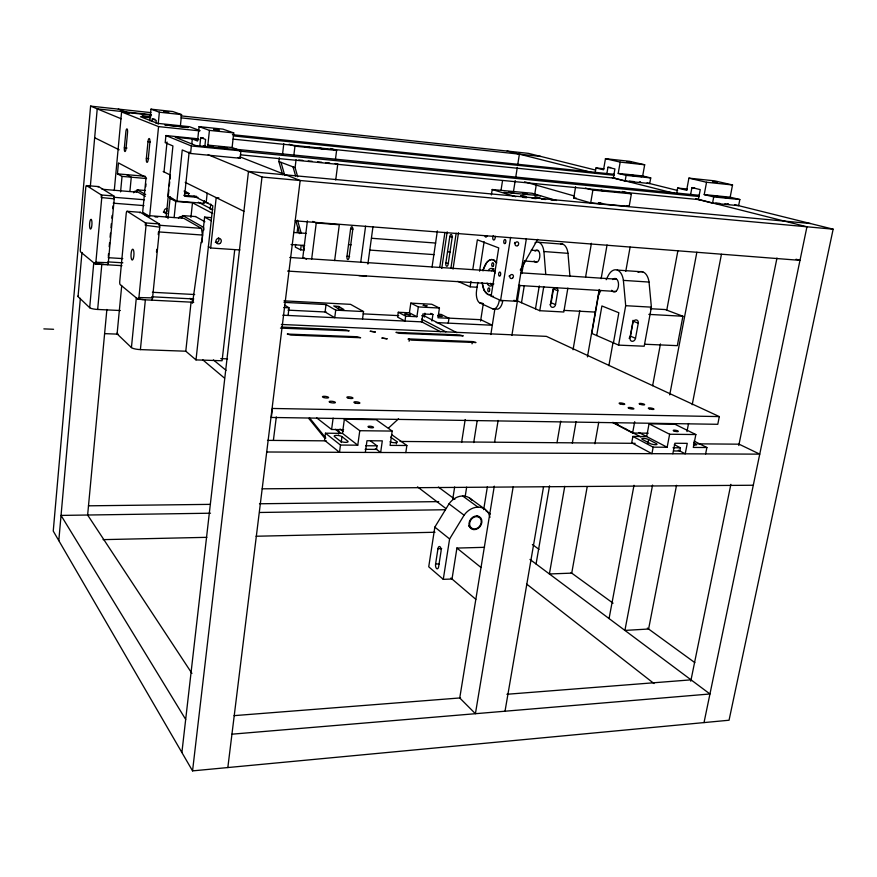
<?xml version="1.0" encoding="UTF-8"?>
<svg xmlns="http://www.w3.org/2000/svg" width="877" height="877" viewBox="0 0 877 877"><rect width="100%" height="100%" fill="white"/><g stroke="black" fill="none" stroke-linecap="round" stroke-linejoin="round"><path stroke-width="1.32" d="M150.932 112.629L90.594 106.117L53.245 531.067L192.556 770.883L729.05 720.225L833.15 229.182L734.707 204.692M120.368 310.524L97.665 309.46A6.643 1.315 5.6 0 1 89.684 307.717L78.053 296.601L81.923 253.004A6.49 1.052 6 0 1 82.043 252.466M58.803 540.627L80.366 298.344M90.298 186.735L97.226 108.869L151.184 114.657M89.684 307.717L93.762 262.782A6.687 1.129 6 0 0 101.809 264.448L121.969 265.665M95.111 263.889A2.313 0.57 -87.4 0 0 95.878 262.267L101.776 197.5A2.346 0.581 -86.7 0 0 101.37 194.979L86.538 185.584A2.423 0.57 -86.7 0 0 85.771 187.634L80.344 249.189A2.39 0.559 -87.3 0 0 80.662 251.973L95.111 263.889L103.76 264.415M97.665 309.46L101.809 264.448M108.309 256.325L108.562 253.596M109.197 246.788L109.581 242.699M110.085 237.25L110.469 233.161M110.973 227.713L111.346 223.624M111.861 218.165L112.113 215.446M112.749 208.627L113.001 205.909M114.273 190.539L121.585 111.949L151.513 115.15M107.476 264.635A2.467 0.625 -87.3 0 0 108.288 262.694L114.24 198.849A2.51 0.636 -86.7 0 0 113.857 195.999L98.586 186.593L86.538 185.584M146.558 178.535L122.035 176.387L117.441 173.843L118.461 162.936L146.064 177.461L142.666 212.212L149.638 216.487L158.562 126.606L121.585 111.949M87.59 515.49L106.873 309.471M124.359 147.775L125.849 131.879A3.387 0.877 -86 0 1 127.012 128.897A3.387 0.877 -86 0 1 127.538 132.624L126.036 148.586A3.365 0.866 -86.2 0 1 124.874 151.513A3.365 0.866 -86.2 0 1 124.359 147.775L127.001 148.027M120.577 191.877L122.035 176.387M129.917 191.361L131.276 177.198L126.584 174.644M234.718 249.813L222.089 360.754L195.999 359.899L185.792 351.206L140.397 349.605A7.334 1.633 5.8 0 1 131.429 347.577L117.101 333.885L121.695 285.836A7.159 1.305 6.1 0 1 121.475 285.474M149.846 120.873L150.987 109.165L172.802 111.532L181.55 114.602L180.333 126.452M146.36 158.375L147.994 141.646A3.563 0.965 -85.9 0 1 149.276 138.522A3.563 0.965 -85.9 0 1 149.868 142.469L148.224 159.274A3.552 0.965 -86.1 0 1 146.952 162.333A3.552 0.965 -86.1 0 1 146.36 158.375L148.783 158.605M152.017 121.596L152.28 118.943L154.856 119.217M145.746 186.702L146.02 183.984M131.429 347.577L136.319 297.906A7.4 1.403 6.1 0 0 137.053 298.323M155.974 123.142L156.238 120.467L152.28 118.943M137.985 299.276A2.576 0.702 -87.6 0 0 138.928 297.555L146.01 225.762A2.609 0.724 -86.8 0 0 145.505 222.922L127.154 211.291A2.686 0.702 -86.8 0 0 126.222 213.506L119.754 281.451A2.642 0.691 -87.5 0 0 120.16 284.565L137.985 299.276L143.411 299.55M158.189 124.139L159.373 112.201L150.987 109.165M140.397 349.605L145.363 299.835L193.718 302.28M198.366 138.829L165.917 135.54L165.194 142.666L172.922 145.955L167.814 196.163L176.946 201.118L204.133 203.343L204.429 200.636M164.01 171.914L167.025 141.986M156.479 252.028L156.753 249.342M158.244 234.587L158.507 231.901L202.499 235.058L201.776 241.822M151.765 300.033A2.752 0.778 -87.6 0 0 152.565 297.873L159.713 227.154A2.784 0.789 -86.8 0 0 159.23 223.931L140.364 212.322L127.154 211.291M166.137 216.948L168.888 189.925M169.305 185.88L169.71 181.824M169.985 179.116L170.401 175.071L163.166 171.497M167.978 218.57L170.226 196.678M174.128 217.529L175.795 201.436L170.05 198.312L172.648 198.531M176.946 201.118L182.241 149.934L190.572 153.486L240.101 158.266L240.934 150.877L232.109 147.522L207.86 145.1L209.439 130.388L199.079 126.628L197.555 141.033L192.304 138.961L191.811 143.696M189.169 151.962L184.532 196.262L197.983 197.38M190.572 153.486L191.361 145.977L165.917 135.54M188.369 196.097L188.643 193.422L184.082 191.087M190.923 217.463L192.48 202.795L175.795 201.436M199.879 145.396L200.701 137.568L203.365 137.842M204.747 147.347L205.591 139.454L200.701 137.568M185.792 351.206L191.065 302.148L192.523 303.223L201.074 242.227L201.831 242.677L204.593 217.123L211.346 217.639M206.183 202.423L207.18 193.192M210.173 209.329L210.743 204.034M195.999 359.899L212.848 205.832L193.905 196.13M239.947 249.967L210.666 247.983L216.191 197.632L218.877 197.862M232.109 147.522L233.731 132.92L222.944 129.138L199.079 126.628M181.89 752.51L248.476 171.432L810.392 223.525M192.556 770.883L261.993 177.022L208.145 154.747M282.624 174.655L278.875 161.554L279.335 157.717M282.471 154.845L283.797 143.718M293.729 156.27L294.957 146.185L289.224 144.256M297.676 176.77L295.1 167.617L296.064 159.735M227.834 767.55L300.164 180.509L240.013 156.895M295.637 244.431L295.308 247.117L300.636 249.846L304.187 250.088M297.128 232.339L297.796 226.968M288.084 315.457L289.026 307.816L284.488 304.988M273.438 440.024L276.31 416.915M300.636 249.846L301.14 245.779M307.41 220.84L302.839 257.29L306.479 259.186M311.675 259.044L316.246 222.955L312.782 221.388M335.485 159.132L336.604 150.438L330.541 148.498M335.716 179.949L337.798 163.813L335.102 163.55M326.047 304.56L325.082 311.982L334.729 317.693L335.727 310.162L326.047 304.56L284.016 302.368M334.641 260.579L339.311 224.764L316.246 222.955M348.52 244.672L350.592 228.963A2.73 1.107 -85.7 0 1 352.006 226.737A2.73 1.107 -85.7 0 1 352.707 229.884L349.079 257.345A2.708 1.096 -86.2 0 1 347.665 259.493A2.708 1.096 -86.2 0 1 346.974 256.325L348.52 244.672L351.151 244.869M338.478 308.956L338.796 306.479L333.742 305.952L339.136 309.186L343.894 309.559L338.796 306.479M325.477 433.194L324.534 440.287L339.487 452.313L340.473 445.056L325.477 433.194L342.447 433.37L357.772 445.176L359.778 430.706L344.365 419.217L342.447 433.37M343.598 429.631L331.605 429.489L333.128 418.088M360.721 262.278L365.599 226.145M341.186 442.567L341.986 436.636A4.1 1.107 7.7 0 0 336.669 435.387A4.1 1.107 7.7 0 0 334.477 436.571L340.221 441.076A4.144 1.129 7.7 0 0 345.615 442.359A4.144 1.129 7.7 0 0 347.785 441.142L341.986 436.636M367.88 264.087L372.977 226.661M362.519 319.031L363.538 311.565L350.57 304.352L283.984 300.855M365.347 452.422L366.981 440.725L382.306 440.857L380.651 452.488L375.4 448.531M370.467 440.912L377.033 445.823L376.529 449.386L365.106 449.32M398.279 312.245L397.588 317.101L404.977 321.059L405.678 316.158L398.279 312.245L409.406 312.815L416.904 316.718L418.329 306.928L410.809 303.124L409.406 312.815M344.365 419.217L376.156 419.699L392.183 431.078L390.112 445.395L406.862 445.505L405.821 452.598M409.088 341.252L409.427 338.928L472.396 341.57L475.992 342.545L411.587 340.133L408.013 339.136L409.427 338.928M396.382 443.883L396.722 441.526L390.572 437.097M421.771 321.87L422.922 313.944L432.92 314.448L431.944 321.037M424.336 317.101L424.906 313.188M432.054 267.025L437.36 230.903M439.717 267.529L444.913 232.405M441.756 268.417L447.182 231.846M445.823 263.144L449.769 236.68A2.642 1.239 -85.2 0 1 451.348 234.554A2.642 1.239 -85.2 0 1 452.148 237.612L448.169 264.152A2.62 1.228 -85.8 0 1 446.612 266.213A2.62 1.228 -85.8 0 1 445.823 263.144L448.52 263.33M410.809 303.124L431.747 304.253L439.443 308.046L437.985 317.759L448.969 318.307L448.246 323.142M450.91 268.219L456.161 233.238M453.014 269.129L458.496 232.701M477.077 287.25L470.138 286.823L470.971 281.451M472.824 269.36L477.362 239.816L498.728 247.917L491.131 296.174L500.592 300.383L516.257 301.271L526.397 238.588M472.045 500.383A16.268 13.429 -53.6 0 0 449.024 503.847L434.839 527.121L428.732 566.794L443.269 579.346L452.017 579.017L456.917 548.081L484.532 547.314M477.822 282.427L476.573 290.506A10.546 5.174 -86.2 0 0 479.894 302.971L492.446 308.748L495.954 308.945A10.699 5.361 -86.3 0 0 502.784 300.822L499.254 300.625A10.71 5.35 -86.3 0 1 492.446 308.748M479.566 271.168L484.126 241.69M491.372 194.891L492.205 189.509L532.098 193.269L556.511 200.504M435.584 564.054L437.963 548.706A3.486 1.611 88 0 1 440.013 546.744A3.486 1.611 88 0 1 441.043 551.26L438.643 566.663A3.475 1.601 87.7 0 1 436.614 568.57A3.475 1.601 87.7 0 1 435.584 564.054L439.311 563.922M472.034 343.85L472.396 341.57M452.762 499.123L454.659 486.976M461.609 442.457L465.194 419.524M480.585 321.048L483.326 303.508M501.041 190.188L502.521 180.75M443.269 579.346L449.605 538.949L464.086 515.205A16.597 13.594 -53.7 0 1 477.932 507.147A16.597 13.594 -53.7 0 1 489.234 514.777L489.98 517.342M465.161 496.59L466.663 487.141M473.723 442.567L477.143 420.96M490.835 334.521L494.891 308.857M513.505 191.35L515.216 180.552M515.632 177.878L517.309 167.343M517.726 164.701L519.392 154.155M500.592 300.383L510.622 237.349M483.676 509.636L487.393 486.669M494.617 442.074L498.114 420.456M511.905 335.332L519.929 285.277M521.826 273.536L523.712 262.376M534.652 194.815L536.406 184.006M521.497 302.729L524.227 285.891M494.288 486.165L459.745 697.971L475.411 713.703L513.133 486.987M535.485 308.836L539.267 285.913M567.868 288.094L563.812 312.004L539.772 310.71L543.773 286.604M550.087 304.768A2.971 2.467 -65.3 0 0 551.162 302.773L553.464 289.026A2.982 2.478 -66.1 0 0 553.508 288.27M555.525 304.615L557.849 290.791A2.993 2.488 -66 0 0 555.81 287.722A2.993 2.488 -66 0 0 552.784 290.484L550.471 304.33A2.982 2.478 -65.3 0 0 552.51 307.367A2.982 2.478 -65.3 0 0 555.525 304.615L551.162 302.773M622.44 191.46L631.396 193.839L629.16 206.446L590.692 202.872L573.733 197.994L575.63 186.702M595.066 173.449L596.009 167.945L604.034 168.79M590.692 202.872L592.885 190.09L585.43 188.062M505.02 711.214L543.532 486.768M644.683 164.766L620.192 162.113L618.208 173.416L642.677 175.959L644.683 164.766L629.686 161.324L605.459 158.682L603.54 169.798L596.009 167.945M536.066 563.999L549.561 485.847M557.005 442.721L560.721 421.168M573.043 349.748L579.796 310.666M585.606 276.979L591.416 243.291M606.84 173.723L607.958 167.255L610.655 167.54M564.755 486.329L549.397 573.964L571.727 573.13L587.162 486.899M572.319 443.181L576.09 421.607M587.437 356.884L599.254 289.465M601.14 278.678L607.048 244.968M599.386 290.199L591.789 333.413L618.592 345.121L644.189 346.218L651.392 307.158L649.035 282.065A15.348 9.055 -85 0 0 638.061 272.352M596.689 335.562L601.907 305.963L618.844 312.749L613.44 342.874M625.126 181.046L626.123 175.367L650.734 177.921L649.714 183.545L625.126 181.046L613.33 178.064L614.92 168.943L607.958 167.255M594.891 443.784L598.75 422.232M608.879 365.643L612.99 342.732M625.772 271.322L630.114 247.073M618.592 345.121L625.696 305.689L623.394 280.377A15.49 8.891 -85.2 0 0 617.309 270.083A15.49 8.891 -85.2 0 0 608.561 274.994L606.193 279.719M629.094 338.27A3.245 2.609 -64.6 0 0 630.278 336.088L633.008 321.114A3.267 2.62 -65.2 0 0 633.062 320.291M635.507 338.292L638.259 323.229A3.278 2.631 -65.2 0 0 636.143 319.919A3.278 2.631 -65.2 0 0 632.865 322.955L630.124 338.04A3.267 2.62 -64.5 0 0 632.24 341.317A3.267 2.62 -64.5 0 0 635.507 338.292L630.278 336.088M676.759 192.841L677.647 188.051L687.042 189.004M648.256 433.205L632.602 433.03L634.707 421.705M632.887 436.428L631.703 442.808L651.929 453.672L653.168 447.16L632.887 436.428L646.667 436.571L667.145 447.248L669.633 434.247L649.057 423.821L646.667 436.571M732.536 184.97L706.555 182.263L704.22 194.595L730.168 197.182L732.536 184.97L714.602 180.848L688.905 178.141L686.647 190.265L677.647 188.051M609.066 618.57L634.005 485.288M652.641 385.672L660.458 343.937M666.75 310.272L677.833 251.041M690.528 194.99L691.92 187.59L694.628 187.864M647.84 443.378L648.563 439.541A3.771 0.877 10.7 0 0 643.411 438.401A3.771 0.877 10.7 0 0 642.479 439.487L650.219 443.565A3.804 0.899 10.8 0 0 655.426 444.716A3.804 0.899 10.8 0 0 656.336 443.609L648.563 439.541M650.372 308.715L665.183 309.548L682.92 316.246L677.329 345.659L644.705 344.233M652.565 485.058L624.906 630.41L648.596 629.017L676.529 485.31M669.721 394.88L696.864 252.225M712.541 203.146L713.725 196.93L739.837 199.528L738.631 205.667L712.541 203.146L698.377 199.561L700.252 189.607L691.92 187.59M672.834 453.76L674.862 443.258L687.261 443.356L685.222 453.815L678.327 450.241M674.358 444.683L680.431 447.818L679.818 451.008L673.646 450.975M686.976 431.583L688.544 423.525M692.205 404.725L721.442 254.297M649.057 423.821L674.895 424.216L695.845 434.553L693.312 447.434L706.895 447.522L705.623 453.902M719.315 416.586L717.781 424.293L271.333 417.452L272.44 408.463L719.315 416.586L546.404 336.373L281.342 324.457M690.769 681.199L730.87 484.345M738.785 445.516L776.978 258.035M704.012 722.582L806.95 226.792L695.691 198.684M523.098 265.709L525.345 260.732M598.509 295.1L600.877 290.364M520.236 270.083L537.7 239.355M388.467 428.097L398.52 418.822M599.079 203.015L601.951 203.738M231.945 734.181L709.953 693.981L529.971 559.438M234.082 715.643L460.524 697.906M506.895 694.277L691.043 679.85M437.963 548.706L441.69 548.607M103.047 539.64L206.873 537.327M256.051 536.242L435.014 532.251M210.524 513.209L61.039 515.413L185.683 719.436M259.68 512.475L445.373 509.734M88.478 505.821L210.239 504.363M259.493 503.771L438.708 501.622M262.179 488.818L753.288 485.244M266.718 451.995L759.745 454.143L739.059 444.179L698.048 443.839M340.473 445.056L357.772 445.176M653.168 447.16L667.145 447.248M365.61 445.757L377.033 445.823M673.021 447.763L680.431 447.818M267.496 440.375L326.277 440.857M400.076 441.449L635.178 443.334M437.853 315.49L442.183 316.465L438.259 316.29M359.778 430.706L392.183 431.078M669.633 434.247L695.845 434.553M138.928 297.555L152.565 297.873M95.878 262.267L108.288 262.694M220.763 358.638L227.516 358.857M686.866 189.355L686.176 189.355L687.393 189.761M43.85 328.886L53.574 329.281M104.604 333.633L118.274 334.17M280.465 328.119L349.189 330.859L345.735 329.895L281.407 327.055M282.789 315.205L422.637 321.914M436.297 322.561L492.293 325.246L480.804 319.71L447.972 318.077M283.731 307.542L289.026 307.816M335.727 310.162L363.538 311.565M421.694 315.709L424.172 315.83L456.961 332.723M287.952 310.14L326.255 312.037M363.177 313.867L398.739 315.632M405.678 316.158L416.904 316.718M151.655 296.777L193.773 298.958M438.489 314.284L441.219 314.426L448.969 318.307M152.412 292.282L194.694 294.529M418.329 306.928L439.443 308.046M479.894 302.971L482.207 303.102M648.837 314.383L682.92 316.246M564.152 310.392L595.549 312.102M625.696 305.689L651.392 307.158M491.131 296.174L493.488 296.305M287.601 271.081L493.883 283.885M518.471 285.42L615.906 291.46M358.912 275.652L366.246 276.112M107.827 261.894L122.868 262.815M108.178 257.685L122.78 258.605M289.761 257.476L494.76 271.103M520.73 272.824L616.388 279.182M623.394 280.377L649.035 282.065M346.974 256.325L349.605 256.512M291.054 244.53L304.692 245.483M370.138 250.109L434.225 254.637M524.227 260.995L536.494 261.861M617.265 270.072L642.786 271.848M447.5 251.874L450.208 252.072M158.836 225.225L201.392 228.36L202.499 235.058M599.429 203.025L602.291 203.409M293.696 232.471L305.985 233.381M371.519 238.27L435.683 243.05M531.243 250.175L538.061 250.679M534.959 242.918A14.164 7.4 -85 0 1 543.915 251.535L567.989 253.332L569.907 276.145M159.23 223.931L145.505 222.922L145.275 225.257L159.713 227.154M181.769 217.759A2.642 0.789 -86.5 0 1 182.789 215.589L195.56 216.575L204.867 221.728M350.592 228.963L353.003 229.149M449.769 236.68L452.488 236.889M145.275 215.369L183.808 218.318L201.392 228.36M155.086 216.904L157.805 217.112M295.198 220.829L799.977 260.348L796.064 259.23M538.829 242.315L562.793 244.168M113.254 203.179L143.992 205.613M204.012 202.39L208.013 202.719M113.857 195.999L101.37 194.979L101.239 197.522L114.24 198.849M113.791 197.27L144.464 199.759M136.527 191.855A2.39 0.636 -86.5 0 1 137.371 189.849L145.165 190.506M183.775 195.275L196.58 196.349M102.017 189.246L138.193 192.26L145.33 196.338M184.521 192.195L187.163 192.414M185.255 193.137L189.235 193.477M639.311 182.153L640.648 182.164L640.111 181.977M117.441 173.843L145.231 176.288M522.549 197.369L526.617 197.742M532.054 198.246L536.132 198.619M541.569 199.123L545.637 199.507M551.074 200L555.152 200.384M261.993 177.022L833.15 229.182M573.733 197.994L576.441 198.246M503.891 192.348L540.561 195.779M592.885 190.09L631.396 193.839M719.842 203.431L715.709 202.993M724.808 203.913L728.59 204.188L727.888 203.892M237.963 149.748L195.779 145.56L175.257 137.25L198.86 139.629M147.994 141.646L150.427 141.888M191.361 145.977L240.934 150.877M239.465 151.096L699.177 196.525M298.75 159.998L302.795 160.392M308.178 160.919L312.212 161.313M317.606 161.839L321.64 162.234M325.674 162.629L329.719 163.023M240.506 154.834L699.912 199.715M206.007 146.316L203.278 146.042L205.733 147.018M234.597 149.156L698.903 195.253M233.129 139.136L615.161 178.25M294.957 146.185L336.604 150.438M633.972 181.605L629.226 181.122M158.562 126.606L199.759 130.881M232.394 134.674L614.032 174.271M233.479 135.935L614.284 175.301M209.439 130.388L233.731 132.92M181.068 117.858L540.868 156.457M150.91 116.784L142.041 116.027L150.131 117.189M149.89 117.715L140.495 116.718L157.454 123.339L189.388 126.683L199.912 130.585M159.373 112.201L181.55 114.602M180.848 115.863L528.392 153.354L595.297 170.006M605.459 158.682L620.192 162.113M688.905 178.141L706.555 182.263M642.677 175.959L650.734 177.921M730.168 197.182L739.837 199.528M618.208 173.416L626.123 175.367M704.22 194.595L713.725 196.93M647.083 182.887L677.614 190.484M507.158 151.063L590.966 172.243M612.179 177.593L674.479 193.335M626.66 205.744L629.16 206.446M524.61 181.813L574.457 196.031M598.399 202.861L602.214 203.946M492.205 189.509L515.753 196.733M278.875 161.554L295.1 167.617M118.307 109.11L129.182 113.385M207.86 145.1L213.462 147.314M238.127 157.487L240.101 158.266M553.464 289.026L557.849 290.791M633.008 321.114L638.259 323.229M90.594 106.117L121.179 118.768M517.386 300.943L539.772 310.71M513.966 300.263L516.257 301.271M457.783 281.32L470.138 286.823M94.661 137.733L119.129 149.792M185.19 182.35L243.905 211.291M694.036 441.076L706.895 447.522M693.729 442.775L696.009 443.926A3.771 0.866 11 0 1 696.448 444.88A3.771 0.866 11 0 1 693.466 444.858M430.739 313.341L432.92 314.448M198.355 202.225L212.815 209.746M421.563 319.14L445.845 331.813M638.938 432.525L646.228 436.329M421.168 321.552L440.484 331.703M613.133 422.407L640.912 436.987M612.508 422.451L632.602 433.03M192.48 202.795L212.662 213.462M204.593 217.123L211.225 220.73M137.371 189.849L145.681 194.562M182.789 215.589L203.267 227.198A2.565 0.8 -86.6 0 1 203.837 229.993M208.386 246.612L210.666 247.983M391.712 434.652L406.862 445.505M469.491 497.972L484.882 509.142M485.968 510.776L490.386 513.988M532.383 544.529L539.015 549.342M571.07 572.648L613.067 603.179M647.325 628.085L694.847 662.639M462.672 495.987L477.976 507.147M189.914 298.333L193.061 300.636M438.401 487.075L454.878 499.287M476.836 515.588L479.028 517.222M449.024 503.847L464.086 515.205M417.496 486.856L445.779 508.452M468.614 525.904L471.881 528.392M340.068 429.083L343.335 431.583M335.409 429.313L340.802 433.468M316.597 417.825L331.605 429.489M526.562 584.005L653.99 683.523M434.839 527.121L449.605 538.949M456.818 547.993L481.024 567.507M213.396 359.91L226.047 370.313M202.631 359.745L224.49 378.108M450.877 578.042L475.838 599.342M308.748 418.417L324.994 438.5M309.515 417.869L325.827 438.04M87.634 515.018L191.931 673.415M281.013 162.344L284.762 175.499M297.511 220.204L301.26 233.348M295.724 220.511L299.474 233.611M302.839 245.407L303.968 249.342M293.028 166.838L295.604 175.959M482.109 282.613L484.115 290.287L487.908 294.551L491.098 294.672L489.706 294.99C484.817 294.135 483.052 288.544 482.405 284.269M543.915 251.535L545.768 274.545M338.555 431.013L338.632 432.514M338.632 430.618L338.643 434.027M195.352 216.553A2.631 0.8 -86.5 0 1 195.56 216.575M139.794 212.782A2.675 0.724 -86.7 0 1 140.364 212.322M98.125 187.053A2.412 0.592 -86.7 0 1 98.586 186.593M560.82 243.992A14.043 7.553 -84.8 0 1 567.989 253.332M535.036 251.096A6.238 3.256 -85 0 1 539.333 252.291A6.238 3.256 -85 0 1 538.555 260.677A6.238 3.256 -85 0 1 534.115 260.907M612.76 279.555A6.819 3.914 -85.2 0 1 617.912 281.024A6.819 3.914 -85.2 0 1 616.991 290.188A6.819 3.914 -85.2 0 1 611.675 290.276M166.992 213.528A2.521 2.434 -65.1 0 1 164.163 211.204A2.521 2.434 -65.1 0 1 166.871 208.573M166.652 208.375A2.51 2.423 -65.3 0 1 166.981 208.923M167.036 210.831A2.51 2.423 -65.3 0 1 163.319 212.059M133.666 192.776A2.346 2.291 -68.5 0 1 137.042 191.296M78.053 296.601A6.446 1.239 5.6 0 1 78.491 295.856M396.722 441.526A4.078 1.096 8.3 0 1 395.231 442.732A4.078 1.096 8.3 0 1 389.958 441.789M509.351 275.762A2.072 1.754 -66.4 0 1 509.066 276.211M487.108 235.584A2.445 1.195 -84.9 0 1 485.902 237.097A2.445 1.195 -84.9 0 1 484.893 235.606M495.067 236.165A2.467 1.217 -84.9 0 1 494.529 239.585A2.467 1.217 -84.9 0 1 492.874 238.982A2.467 1.217 -84.9 0 1 493.4 235.551M514.777 242.414A2.083 1.765 -68.3 0 1 514.47 243.444M488.215 270.565A8.891 4.407 -85.8 0 1 494.935 273.361M493.258 283.995A8.891 4.407 -85.8 0 1 487.086 283.041M492.315 285.836A8.88 4.418 -85.8 0 1 490.572 283.26M491.701 270.796A8.88 4.418 -85.8 0 1 493.872 268.779M218.406 237.919A2.795 2.642 -62.7 0 1 215.325 242.359M178.524 217.956A2.598 2.488 -64.2 0 1 181.967 216.926M145.363 299.835A7.4 1.403 6.1 0 1 141.537 299.441M140.616 299.287A7.4 1.403 6.1 0 1 137.59 298.531M117.101 333.885A7.093 1.524 5.7 0 1 117.156 333.096M617.967 424.293A2.445 0.559 10.3 0 1 616.816 423.986M616.049 423.613A2.445 0.559 10.3 0 1 616.049 423.185M625.707 428.667A2.478 0.57 10.4 0 1 625.279 428.48M713.012 195.944L729.774 198.049L713.012 195.944M323.953 148.871L319.36 148.257L323.953 148.871M287.393 334.071L290.901 335.091L360.622 337.722L357.082 336.724L287.393 334.071M483.391 269.206L482.997 270.927C484.159 266.29 486.428 260.381 491.756 259.493L494.014 260.074L496.733 262.968L493.565 259.855L491.273 259.526L488.971 260.403L486.79 262.409L483.391 269.206M717.233 182.328L712.628 181.66L717.233 182.328M641.657 176.54L626.101 174.676L641.657 176.54M226.715 147.884L219.031 146.941L226.715 147.884M463.012 335.858L399.43 333.337L395.944 332.372L459.493 334.915L463.012 335.858M605.799 191.076L601.019 190.386L605.799 191.076M387.031 338.818L382.021 338.051L387.031 338.818M410.151 314.865L404.966 314.076L410.151 314.865M375.235 331.999L370.302 331.243L375.235 331.999M426.935 305.865L423.251 305.295L426.935 305.865M188.16 127.494L165.073 124.929L188.16 127.494M527.526 194.179L522.747 193.488L527.526 194.179M218.998 130.103L213.582 129.412L218.998 130.103M631.144 162.453L626.956 161.85L631.144 162.453M525.74 196.547L520.861 195.834L525.74 196.547M513.659 192.885L508.857 192.184L513.659 192.885M619.096 192.392L614.328 191.668L619.096 192.392M168.625 112.179L163.813 111.522L168.625 112.179M539.75 197.862L534.893 197.128L539.75 197.862M309.592 147.446L304.955 146.799L309.592 147.446M133.436 258.134A5.448 1.458 -87.2 0 0 132.997 249.254A5.448 1.458 -87.2 0 0 131.024 256.413A5.448 1.458 -87.2 0 0 133.436 258.134M91.526 227.307A4.9 1.184 -87 0 0 91.197 219.36A4.9 1.184 -87 0 0 89.575 225.904A4.9 1.184 -87 0 0 91.526 227.307M476.211 528.721A6.643 5.437 -53.7 0 0 480.114 518.132A6.643 5.437 -53.7 0 0 470.006 521.541A6.643 5.437 -53.7 0 0 476.211 528.721M348.235 398.114A3.102 0.756 7.7 0 0 352.971 398.114A3.102 0.756 7.7 0 0 348.509 396.832A3.102 0.756 7.7 0 0 348.235 398.114M323.624 397.522A3.113 0.767 7.5 0 0 328.579 397.632A3.113 0.767 7.5 0 0 324.337 396.294A3.113 0.767 7.5 0 0 323.624 397.522M355.108 402.981A3.026 0.745 7.8 0 0 359.866 403.08A3.026 0.745 7.8 0 0 355.689 401.765A3.026 0.745 7.8 0 0 355.108 402.981M330.377 402.488A3.146 0.778 7.6 0 0 335.376 402.587A3.146 0.778 7.6 0 0 331.078 401.227A3.146 0.778 7.6 0 0 330.377 402.488M620.094 403.869A2.872 0.614 10.1 0 0 624.72 404.308A2.872 0.614 10.1 0 0 621.026 402.971A2.872 0.614 10.1 0 0 620.094 403.869M640.122 404.308A2.795 0.592 10.3 0 0 644.617 404.735A2.795 0.592 10.3 0 0 640.977 403.431A2.795 0.592 10.3 0 0 640.122 404.308M649.309 408.825A2.883 0.614 10.4 0 0 653.924 409.263A2.883 0.614 10.4 0 0 650.153 407.915A2.883 0.614 10.4 0 0 649.309 408.825M629.182 408.419A2.894 0.625 10.3 0 0 633.841 408.857A2.894 0.625 10.3 0 0 630.092 407.487A2.894 0.625 10.3 0 0 629.182 408.419M674.139 431.045A2.587 0.581 10.8 0 0 678.283 431.451A2.587 0.581 10.8 0 0 674.917 430.179A2.587 0.581 10.8 0 0 674.139 431.045M369.064 427.384A2.806 0.734 8 0 0 373.503 427.472A2.806 0.734 8 0 0 369.666 426.2A2.806 0.734 8 0 0 369.064 427.384M476.014 529.401A7.301 5.986 -53.7 0 0 480.739 517.868A7.301 5.986 -53.7 0 0 469.568 521.124A7.301 5.986 -53.7 0 0 476.014 529.401M512.53 278.162A2.083 1.765 -66.3 0 0 512.53 274.665A2.083 1.765 -66.3 0 0 509.8 276.781A2.083 1.765 -66.3 0 0 512.53 278.162M517.627 245.648A2.094 1.776 -68.3 0 0 517.89 242.085A2.094 1.776 -68.3 0 0 515.04 243.959A2.094 1.776 -68.3 0 0 517.627 245.648M500.416 275.334A2.072 1.03 -85.7 0 0 499.901 272.045A2.072 1.03 -85.7 0 0 498.662 274.896A2.072 1.03 -85.7 0 0 500.416 275.334M505.47 242.995A2.083 1.041 -84.9 0 0 505.185 239.542A2.083 1.041 -84.9 0 0 503.76 242.151A2.083 1.041 -84.9 0 0 505.47 242.995M493.455 265.709A1.94 0.965 -85.5 0 0 492.863 262.716A1.94 0.965 -85.5 0 0 491.789 265.545A1.94 0.965 -85.5 0 0 493.455 265.709M489.509 290.879A1.929 0.954 -86.1 0 0 488.917 287.875A1.929 0.954 -86.1 0 0 487.853 290.66A1.929 0.954 -86.1 0 0 489.509 290.879M219.689 243.576A2.817 2.653 -62.6 0 0 220.226 238.763A2.817 2.653 -62.6 0 0 215.939 240.879A2.817 2.653 -62.6 0 0 219.689 243.576"/></g></svg>
